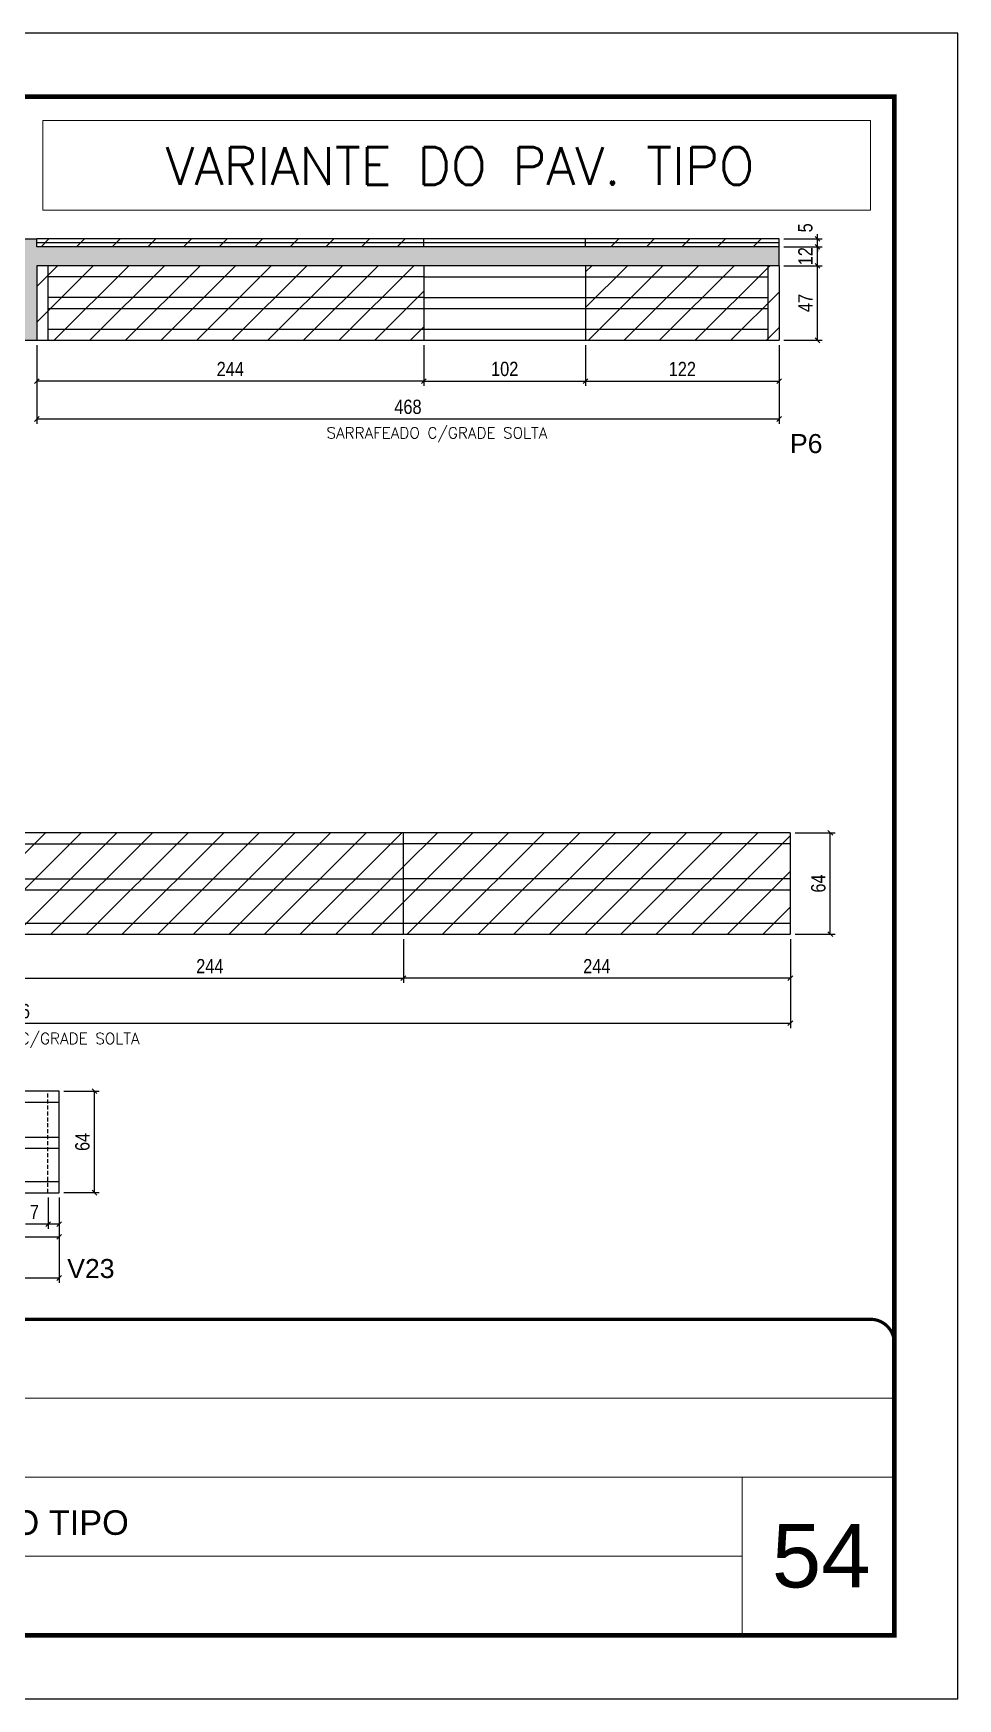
# Model space of a CAD drawing. Extents: x -10448 to -1189, y -11772 to 17235.
# Drawn here: x -7961 to -7378, y 863 to 1913 of the extents above; entities that cross this region are included whole.
import ezdxf

# ---------------------------------------------------------------- set-up
doc = ezdxf.new("R2010")
doc.units = 0
for name, pattern in [('CONTINUO', [0]), ('DASHED', [0.75, 0.5, -0.25]), ('HIDDEN', [0.375, 0.25, -0.125])]:
    doc.linetypes.add(name, pattern=pattern)
for name, color, linetype in [('5', 5, 'Continuous'), ('COTA', 241, 'Continuous'), ('Painéis', 200, 'Continuous'), ('Reaproveitamento', 251, 'Continuous'), ('SARR_2.2x7', 40, 'Continuous'), ('SARR_EDITAR', 141, 'Continuous')]:
    doc.layers.add(name, color=color, linetype=linetype)
for name, color, linetype, lineweight in [('CARIMBO', 255, 'Continuous', 9), ('Folhas', 255, 'Continuous', 9), ('Hachura', 251, 'Continuous', 9), ('SARRAFO DE PRESSAO', 251, 'DASHED', 9), ('Texto Seção', 7, 'Continuous', 15)]:
    doc.layers.add(name, color=color, linetype=linetype, lineweight=lineweight)
doc.layers.add('Laje_Perimetro', color=7, linetype='Continuous', plot=False)
doc.styles.add('ARIAL', font='arial.ttf')
doc.styles.add('COTA TECNICA-50', font='techl___.ttf', dxfattribs={"height": 9})
doc.styles.add('REGUA-120', font='ROMANS.shx', dxfattribs={"height": 15})
doc.styles.add('Romans', font='romans.shx')
doc.styles.get("Standard").update_dxf_attribs({"font": 'arial.ttf'})
doc.styles.add('Tecnologia', font='')
doc.styles.get('Tecnologia').set_extended_font_data('Forgotten Futurist')
doc.dimstyles.new('COTA PAINEL-50', dxfattribs={"dimtxt": 9, "dimasz": 3, "dimexe": 3, "dimexo": 3, "dimgap": 3, "dimtad": 1, "dimdec": 1, "dimzin": 12, "dimdsep": 46, "dimtxsty": 'COTA TECNICA-50', "dimblk1": 'OBLIQUE', "dimblk2": 'OBLIQUE', "dimsah": 1, "dimcen": 0.9, "dimclrd": 4, "dimclre": 4, "dimclrt": 240, "dimadec": 1, "dimazin": 3, "dimtfac": 1, "dimtdec": 1, "dimtmove": 0, "dimatfit": 3, "dimfxl": 1, "dimtolj": 1, "dimtzin": 12, "dimarcsym": 0})
pattern_1 = [(45, (-139469.283, -18437.76), (-11.2253202, 11.2253202), [])]
pattern_2 = [(45, (-139469.283, -18424.574), (-11.2253202, 11.2253202), [])]

# ---------------------------------------------------------------- blocks, each defined once
blk = doc.blocks.new('9999999999')
at = {"color": 30, "linetype": 'CONTINUO'}
for p, q in [((98564.6, 34230.2), (98564.6, 34429.4)), ((98564.6, 34379.6), (99584, 34379.6)), ((98564.6, 34329.8), (99488, 34329.8)), ((99584, 34329.8), (99488, 34329.8)), ((99488, 34329.8), (99488, 34230.2)), ((98564.6, 34280), (99488, 34280))]:
    blk.add_line(p, q, dxfattribs=at)
at = {"color": 30, "linetype": 'CONTINUO', "const_width": 2}
blk.add_lwpolyline([(99584, 34230.2), (99584, 34414.4, 0.414214), (99569, 34429.4), (98229, 34429.4, 0.414214), (98214, 34414.4), (98214, 34245.2, 0.414214), (98229, 34230.2), (99584, 34230.2)], format="xyb", dxfattribs=at)
at = {"layer": 'Folhas'}
blk.add_lwpolyline([(98139, 34190.2), (99624, 34190.2), (99624, 35240.2), (98139, 35240.2)], close=True, dxfattribs=at)
at = {"layer": 'Folhas', "color": 30, "const_width": 3}
blk.add_lwpolyline([(98214, 34230.2), (99584, 34230.2), (99584, 35200.2), (98214, 35200.2)], close=True, dxfattribs=at)
at = {"color": 7, "linetype": 'Continuous', "ltscale": 5, "style": 'ARIAL'}
for s, height, p in [('STOG', 15.48, (98837.7, 34393.1)), ('NIK SUNSET', 15.48, (98837.7, 34343.3)), ('2°, 3° E PAVIMENTO TIPO', 15.483, (98837.7, 34293.5)), ('NOVA SISTEMAS CONSTRUTIVOS', 11.059, (98263.2, 34267.2)), ('LATERAL DE VIGA', 15.483, (98837.7, 34243.7))]:
    blk.add_text(s, height=height, dxfattribs=at).set_placement(p)
at = {"layer": 'Folhas', "color": 7, "style": 'Tecnologia', "width": 1.5}
for s, p in [('CLIENTE:', (98573.7, 34397.2)), ('OBRA:', (98573.7, 34347.3)), ('PAVIMENTO:', (98573.7, 34297.5)), ('PROJETO:', (98573.7, 34247.7))]:
    blk.add_text(s, height=14, dxfattribs=at).set_placement(p)
blk = doc.blocks.new('_Oblique')
at = {"color": 0, "linetype": 'ByBlock', "lineweight": -2}
blk.add_line((-0.5, -0.5), (0.5, 0.5), dxfattribs=at)
blk = doc.blocks.new('*D919')
at = {"layer": 'COTA', "color": 4, "linetype": 'ByBlock', "lineweight": -2, "transparency": 16777216}
for p, q in [((-7958.9, 1716.2), (-7958.9, 1690.5)), ((-7714.9, 1716.2), (-7714.9, 1690.5)), ((-7714.9, 1693.5), (-7958.9, 1693.5))]:
    blk.add_line(p, q, dxfattribs=at)
at = {"layer": 'Defpoints', "color": 0, "linetype": 'ByBlock', "transparency": 16777216}
for p in [(-7958.9, 1719.2), (-7714.9, 1719.2), (-7958.9, 1693.5)]:
    blk.add_point(p, dxfattribs=at)
at = {"layer": 'COTA', "color": 4, "linetype": 'ByBlock', "lineweight": -2, "transparency": 16777216, "xscale": 3, "yscale": 3, "zscale": 3, "rotation": 180}
blk.add_blockref('_Oblique', (-7958.9, 1693.5), dxfattribs=at)
at = {"layer": 'COTA', "color": 4, "linetype": 'ByBlock', "lineweight": -2, "transparency": 16777216, "xscale": 3, "yscale": 3, "zscale": 3}
blk.add_blockref('_Oblique', (-7714.9, 1693.5), dxfattribs=at)
at = {"layer": 'COTA', "color": 240, "linetype": 'ByBlock', "transparency": 16777216, "insert": (-7836.9, 1701.1), "char_height": 9, "attachment_point": 5, "style": 'COTA TECNICA-50'}
blk.add_mtext('\\A1;244', dxfattribs=at)
blk = doc.blocks.new('*D1983')
at = {"layer": 'COTA', "color": 4, "linetype": 'ByBlock', "lineweight": -2, "transparency": 16777216}
for p, q in [((-7958.9, 1716.2), (-7958.9, 1666.6)), ((-7490.9, 1716.2), (-7490.9, 1666.6)), ((-7958.9, 1669.6), (-7490.9, 1669.6))]:
    blk.add_line(p, q, dxfattribs=at)
at = {"layer": 'Defpoints', "color": 0, "linetype": 'ByBlock', "transparency": 16777216}
for p in [(-7958.9, 1719.2), (-7490.9, 1719.2), (-7490.9, 1669.6)]:
    blk.add_point(p, dxfattribs=at)
at = {"layer": 'COTA', "color": 4, "linetype": 'ByBlock', "lineweight": -2, "transparency": 16777216, "xscale": 3, "yscale": 3, "zscale": 3, "rotation": 180}
blk.add_blockref('_Oblique', (-7958.9, 1669.6), dxfattribs=at)
at = {"layer": 'COTA', "color": 4, "linetype": 'ByBlock', "lineweight": -2, "transparency": 16777216, "xscale": 3, "yscale": 3, "zscale": 3}
blk.add_blockref('_Oblique', (-7490.9, 1669.6), dxfattribs=at)
at = {"layer": 'COTA', "color": 240, "linetype": 'ByBlock', "transparency": 16777216, "insert": (-7724.9, 1677.2), "char_height": 9, "attachment_point": 5, "style": 'COTA TECNICA-50'}
blk.add_mtext('\\A1;468', dxfattribs=at)
blk = doc.blocks.new('*D1984')
at = {"layer": 'COTA', "color": 4, "linetype": 'ByBlock', "lineweight": -2, "transparency": 16777216}
for p, q in [((-7487.9, 1766.2), (-7463.7, 1766.2)), ((-7466.7, 1719.2), (-7466.7, 1766.2)), ((-7487.9, 1719.2), (-7463.7, 1719.2))]:
    blk.add_line(p, q, dxfattribs=at)
at = {"layer": 'Defpoints', "color": 0, "linetype": 'ByBlock', "transparency": 16777216}
for p in [(-7490.9, 1766.2), (-7466.7, 1766.2), (-7490.9, 1719.2)]:
    blk.add_point(p, dxfattribs=at)
at = {"layer": 'COTA', "color": 4, "linetype": 'ByBlock', "lineweight": -2, "transparency": 16777216, "xscale": 3, "yscale": 3, "zscale": 3}
for p, rotation in [((-7466.7, 1766.2), 90), ((-7466.7, 1719.2), 270)]:
    blk.add_blockref('_Oblique', p, dxfattribs=dict(at, rotation=rotation))
at = {"layer": 'COTA', "color": 240, "linetype": 'ByBlock', "transparency": 16777216, "insert": (-7474.3, 1742.7), "char_height": 9, "attachment_point": 5, "rotation": 90, "style": 'COTA TECNICA-50'}
blk.add_mtext('\\A1;47', dxfattribs=at)
blk = doc.blocks.new('*D1985')
at = {"layer": 'COTA', "color": 4, "linetype": 'ByBlock', "lineweight": -2, "transparency": 16777216}
for p, q in [((-7487.9, 1778.2), (-7463.7, 1778.2)), ((-7466.7, 1766.2), (-7466.7, 1778.2)), ((-7487.9, 1766.2), (-7463.7, 1766.2))]:
    blk.add_line(p, q, dxfattribs=at)
at = {"layer": 'Defpoints', "color": 0, "linetype": 'ByBlock', "transparency": 16777216}
for p in [(-7490.9, 1778.2), (-7466.7, 1778.2), (-7490.9, 1766.2)]:
    blk.add_point(p, dxfattribs=at)
at = {"layer": 'COTA', "color": 4, "linetype": 'ByBlock', "lineweight": -2, "transparency": 16777216, "xscale": 3, "yscale": 3, "zscale": 3}
for p, rotation in [((-7466.7, 1778.2), 90), ((-7466.7, 1766.2), 270)]:
    blk.add_blockref('_Oblique', p, dxfattribs=dict(at, rotation=rotation))
at = {"layer": 'COTA', "color": 240, "linetype": 'ByBlock', "transparency": 16777216, "insert": (-7474.3, 1772.2), "char_height": 9, "attachment_point": 5, "rotation": 90, "style": 'COTA TECNICA-50'}
blk.add_mtext('\\A1;12', dxfattribs=at)
blk = doc.blocks.new('*D1986')
at = {"layer": 'COTA', "color": 4, "linetype": 'ByBlock', "lineweight": -2, "transparency": 16777216}
for p, q in [((-7466.7, 1783.2), (-7466.7, 1786.2)), ((-7487.9, 1783.2), (-7463.7, 1783.2)), ((-7487.9, 1778.2), (-7463.7, 1778.2)), ((-7466.7, 1778.2), (-7466.7, 1783.2)), ((-7466.7, 1778.2), (-7466.7, 1775.2))]:
    blk.add_line(p, q, dxfattribs=at)
at = {"layer": 'Defpoints', "color": 0, "linetype": 'ByBlock', "transparency": 16777216}
for p in [(-7490.9, 1783.2), (-7490.9, 1778.2), (-7466.7, 1783.2)]:
    blk.add_point(p, dxfattribs=at)
at = {"layer": 'COTA', "color": 4, "linetype": 'ByBlock', "lineweight": -2, "transparency": 16777216, "xscale": 3, "yscale": 3, "zscale": 3}
for p, rotation in [((-7466.7, 1783.2), 270), ((-7466.7, 1778.2), 90)]:
    blk.add_blockref('_Oblique', p, dxfattribs=dict(at, rotation=rotation))
at = {"layer": 'COTA', "color": 240, "linetype": 'ByBlock', "transparency": 16777216, "insert": (-7474.3, 1790.1), "char_height": 9, "attachment_point": 5, "rotation": 90, "style": 'COTA TECNICA-50'}
blk.add_mtext('\\A1;5', dxfattribs=at)
blk = doc.blocks.new('*D926')
at = {"layer": 'COTA', "color": 4, "linetype": 'ByBlock', "lineweight": -2, "transparency": 16777216}
for p, q in [((-7971.8, 1341.7), (-7971.8, 1314)), ((-7727.8, 1341.7), (-7727.8, 1314)), ((-7971.8, 1317), (-7727.8, 1317))]:
    blk.add_line(p, q, dxfattribs=at)
at = {"layer": 'Defpoints', "color": 0, "linetype": 'ByBlock', "transparency": 16777216}
for p in [(-7971.8, 1344.7), (-7727.8, 1344.7), (-7727.8, 1317)]:
    blk.add_point(p, dxfattribs=at)
at = {"layer": 'COTA', "color": 4, "linetype": 'ByBlock', "lineweight": -2, "transparency": 16777216, "xscale": 3, "yscale": 3, "zscale": 3, "rotation": 180}
blk.add_blockref('_Oblique', (-7971.8, 1317), dxfattribs=at)
at = {"layer": 'COTA', "color": 4, "linetype": 'ByBlock', "lineweight": -2, "transparency": 16777216, "xscale": 3, "yscale": 3, "zscale": 3}
blk.add_blockref('_Oblique', (-7727.8, 1317), dxfattribs=at)
at = {"layer": 'COTA', "color": 240, "linetype": 'ByBlock', "transparency": 16777216, "insert": (-7849.8, 1324.6), "char_height": 9, "attachment_point": 5, "style": 'COTA TECNICA-50'}
blk.add_mtext('\\A1;244', dxfattribs=at)
blk = doc.blocks.new('*D929')
at = {"layer": 'COTA', "color": 4, "linetype": 'ByBlock', "lineweight": -2, "transparency": 16777216}
for p, q in [((-7727.8, 1341.7), (-7727.8, 1314)), ((-7483.8, 1341.7), (-7483.8, 1314)), ((-7483.8, 1317), (-7727.8, 1317))]:
    blk.add_line(p, q, dxfattribs=at)
at = {"layer": 'Defpoints', "color": 0, "linetype": 'ByBlock', "transparency": 16777216}
for p in [(-7727.8, 1344.7), (-7483.8, 1344.7), (-7727.8, 1317)]:
    blk.add_point(p, dxfattribs=at)
at = {"layer": 'COTA', "color": 4, "linetype": 'ByBlock', "lineweight": -2, "transparency": 16777216, "xscale": 3, "yscale": 3, "zscale": 3, "rotation": 180}
blk.add_blockref('_Oblique', (-7727.8, 1317), dxfattribs=at)
at = {"layer": 'COTA', "color": 4, "linetype": 'ByBlock', "lineweight": -2, "transparency": 16777216, "xscale": 3, "yscale": 3, "zscale": 3}
blk.add_blockref('_Oblique', (-7483.8, 1317), dxfattribs=at)
at = {"layer": 'COTA', "color": 240, "linetype": 'ByBlock', "transparency": 16777216, "insert": (-7605.8, 1324.6), "char_height": 9, "attachment_point": 5, "style": 'COTA TECNICA-50'}
blk.add_mtext('\\A1;244', dxfattribs=at)
blk = doc.blocks.new('*D1989')
at = {"layer": 'COTA', "color": 4, "linetype": 'ByBlock', "lineweight": -2, "transparency": 16777216}
for p, q in [((-7480.8, 1408.7), (-7455.6, 1408.7)), ((-7458.6, 1344.7), (-7458.6, 1408.7)), ((-7480.8, 1344.7), (-7455.6, 1344.7))]:
    blk.add_line(p, q, dxfattribs=at)
at = {"layer": 'Defpoints', "color": 0, "linetype": 'ByBlock', "transparency": 16777216}
for p in [(-7483.8, 1408.7), (-7458.6, 1408.7), (-7483.8, 1344.7)]:
    blk.add_point(p, dxfattribs=at)
at = {"layer": 'COTA', "color": 4, "linetype": 'ByBlock', "lineweight": -2, "transparency": 16777216, "xscale": 3, "yscale": 3, "zscale": 3}
for p, rotation in [((-7458.6, 1408.7), 90), ((-7458.6, 1344.7), 270)]:
    blk.add_blockref('_Oblique', p, dxfattribs=dict(at, rotation=rotation))
at = {"layer": 'COTA', "color": 240, "linetype": 'ByBlock', "transparency": 16777216, "insert": (-7466.1, 1376.7), "char_height": 9, "attachment_point": 5, "rotation": 90, "style": 'COTA TECNICA-50'}
blk.add_mtext('\\A1;64', dxfattribs=at)
blk = doc.blocks.new('*D1990')
at = {"layer": 'COTA', "color": 4, "linetype": 'ByBlock', "lineweight": -2, "transparency": 16777216}
for p, q in [((-7941.8, 1245.8), (-7919.5, 1245.8)), ((-7922.5, 1181.8), (-7922.5, 1245.8)), ((-7941.8, 1181.8), (-7919.5, 1181.8))]:
    blk.add_line(p, q, dxfattribs=at)
at = {"layer": 'Defpoints', "color": 0, "linetype": 'ByBlock', "transparency": 16777216}
for p in [(-7944.8, 1245.8), (-7922.5, 1245.8), (-7944.8, 1181.8)]:
    blk.add_point(p, dxfattribs=at)
at = {"layer": 'COTA', "color": 4, "linetype": 'ByBlock', "lineweight": -2, "transparency": 16777216, "xscale": 3, "yscale": 3, "zscale": 3}
for p, rotation in [((-7922.5, 1245.8), 90), ((-7922.5, 1181.8), 270)]:
    blk.add_blockref('_Oblique', p, dxfattribs=dict(at, rotation=rotation))
at = {"layer": 'COTA', "color": 240, "linetype": 'ByBlock', "transparency": 16777216, "insert": (-7930.1, 1213.8), "char_height": 9, "attachment_point": 5, "rotation": 90, "style": 'COTA TECNICA-50'}
blk.add_mtext('\\A1;64', dxfattribs=at)
blk = doc.blocks.new('*D1991')
at = {"layer": 'COTA', "color": 4, "linetype": 'ByBlock', "lineweight": -2, "transparency": 16777216}
for p, q in [((-8459.8, 1341.7), (-8459.8, 1285.6)), ((-7483.8, 1341.7), (-7483.8, 1285.6)), ((-8459.8, 1288.6), (-7483.8, 1288.6))]:
    blk.add_line(p, q, dxfattribs=at)
at = {"layer": 'Defpoints', "color": 0, "linetype": 'ByBlock', "transparency": 16777216}
for p in [(-8459.8, 1344.7), (-7483.8, 1344.7), (-7483.8, 1288.6)]:
    blk.add_point(p, dxfattribs=at)
at = {"layer": 'COTA', "color": 4, "linetype": 'ByBlock', "lineweight": -2, "transparency": 16777216, "xscale": 3, "yscale": 3, "zscale": 3, "rotation": 180}
blk.add_blockref('_Oblique', (-8459.8, 1288.6), dxfattribs=at)
at = {"layer": 'COTA', "color": 4, "linetype": 'ByBlock', "lineweight": -2, "transparency": 16777216, "xscale": 3, "yscale": 3, "zscale": 3}
blk.add_blockref('_Oblique', (-7483.8, 1288.6), dxfattribs=at)
at = {"layer": 'COTA', "color": 240, "linetype": 'ByBlock', "transparency": 16777216, "insert": (-7971.8, 1296.2), "char_height": 9, "attachment_point": 5, "style": 'COTA TECNICA-50'}
blk.add_mtext('\\A1;976', dxfattribs=at)
blk = doc.blocks.new('*D1992')
at = {"layer": 'COTA', "color": 4, "linetype": 'ByBlock', "lineweight": -2, "transparency": 16777216}
for p, q in [((-8459.8, 1178.8), (-8459.8, 1125)), ((-7944.8, 1178.8), (-7944.8, 1125)), ((-8459.8, 1128), (-7944.8, 1128))]:
    blk.add_line(p, q, dxfattribs=at)
at = {"layer": 'Defpoints', "color": 0, "linetype": 'ByBlock', "transparency": 16777216}
for p in [(-8459.8, 1181.8), (-7944.8, 1181.8), (-7944.8, 1128)]:
    blk.add_point(p, dxfattribs=at)
at = {"layer": 'COTA', "color": 4, "linetype": 'ByBlock', "lineweight": -2, "transparency": 16777216, "xscale": 3, "yscale": 3, "zscale": 3, "rotation": 180}
blk.add_blockref('_Oblique', (-8459.8, 1128), dxfattribs=at)
at = {"layer": 'COTA', "color": 4, "linetype": 'ByBlock', "lineweight": -2, "transparency": 16777216, "xscale": 3, "yscale": 3, "zscale": 3}
blk.add_blockref('_Oblique', (-7944.8, 1128), dxfattribs=at)
at = {"layer": 'COTA', "color": 240, "linetype": 'ByBlock', "transparency": 16777216, "insert": (-8202.3, 1135.6), "char_height": 9, "attachment_point": 5, "style": 'COTA TECNICA-50'}
blk.add_mtext('\\A1;515', dxfattribs=at)
blk = doc.blocks.new('*D1993')
at = {"layer": 'COTA', "color": 4, "linetype": 'ByBlock', "lineweight": -2, "transparency": 16777216}
for p, q in [((-8093.8, 1178.8), (-8093.8, 1150.9)), ((-7944.8, 1178.8), (-7944.8, 1150.9)), ((-8093.8, 1153.9), (-7944.8, 1153.9))]:
    blk.add_line(p, q, dxfattribs=at)
at = {"layer": 'Defpoints', "color": 0, "linetype": 'ByBlock', "transparency": 16777216}
for p in [(-8093.8, 1181.8), (-7944.8, 1181.8), (-7944.8, 1153.9)]:
    blk.add_point(p, dxfattribs=at)
at = {"layer": 'COTA', "color": 4, "linetype": 'ByBlock', "lineweight": -2, "transparency": 16777216, "xscale": 3, "yscale": 3, "zscale": 3, "rotation": 180}
blk.add_blockref('_Oblique', (-8093.8, 1153.9), dxfattribs=at)
at = {"layer": 'COTA', "color": 4, "linetype": 'ByBlock', "lineweight": -2, "transparency": 16777216, "xscale": 3, "yscale": 3, "zscale": 3}
blk.add_blockref('_Oblique', (-7944.8, 1153.9), dxfattribs=at)
at = {"layer": 'COTA', "color": 240, "linetype": 'ByBlock', "transparency": 16777216, "insert": (-8019.3, 1161.5), "char_height": 9, "attachment_point": 5, "style": 'COTA TECNICA-50'}
blk.add_mtext('\\A1;149', dxfattribs=at)
blk = doc.blocks.new('*D1994')
at = {"layer": 'COTA', "color": 4, "linetype": 'ByBlock', "lineweight": -2, "transparency": 16777216}
for p, q in [((-7951.8, 1178.8), (-7951.8, 1159)), ((-7944.8, 1178.8), (-7944.8, 1159)), ((-7951.8, 1162), (-7966, 1162)), ((-7944.8, 1162), (-7951.8, 1162))]:
    blk.add_line(p, q, dxfattribs=at)
at = {"layer": 'Defpoints', "color": 0, "linetype": 'ByBlock', "transparency": 16777216}
for p in [(-7951.8, 1181.8), (-7944.8, 1181.8), (-7951.8, 1162)]:
    blk.add_point(p, dxfattribs=at)
at = {"layer": 'COTA', "color": 4, "linetype": 'ByBlock', "lineweight": -2, "transparency": 16777216, "xscale": 3, "yscale": 3, "zscale": 3, "rotation": 180}
blk.add_blockref('_Oblique', (-7951.8, 1162), dxfattribs=at)
at = {"layer": 'COTA', "color": 4, "linetype": 'ByBlock', "lineweight": -2, "transparency": 16777216, "xscale": 3, "yscale": 3, "zscale": 3}
blk.add_blockref('_Oblique', (-7944.8, 1162), dxfattribs=at)
at = {"layer": 'COTA', "color": 240, "linetype": 'ByBlock', "transparency": 16777216, "insert": (-7960.4, 1169.6), "char_height": 9, "attachment_point": 5, "style": 'COTA TECNICA-50'}
blk.add_mtext('\\A1;7', dxfattribs=at)
blk = doc.blocks.new('*D1997')
at = {"layer": 'COTA', "color": 4, "linetype": 'ByBlock', "lineweight": -2, "transparency": 16777216}
for p, q in [((-7714.9, 1716.2), (-7714.9, 1690.5)), ((-7612.9, 1716.2), (-7612.9, 1690.5)), ((-7714.9, 1693.5), (-7612.9, 1693.5))]:
    blk.add_line(p, q, dxfattribs=at)
at = {"layer": 'Defpoints', "color": 0, "linetype": 'ByBlock', "transparency": 16777216}
for p in [(-7714.9, 1719.2), (-7612.9, 1719.2), (-7612.9, 1693.5)]:
    blk.add_point(p, dxfattribs=at)
at = {"layer": 'COTA', "color": 4, "linetype": 'ByBlock', "lineweight": -2, "transparency": 16777216, "xscale": 3, "yscale": 3, "zscale": 3, "rotation": 180}
blk.add_blockref('_Oblique', (-7714.9, 1693.5), dxfattribs=at)
at = {"layer": 'COTA', "color": 4, "linetype": 'ByBlock', "lineweight": -2, "transparency": 16777216, "xscale": 3, "yscale": 3, "zscale": 3}
blk.add_blockref('_Oblique', (-7612.9, 1693.5), dxfattribs=at)
at = {"layer": 'COTA', "color": 240, "linetype": 'ByBlock', "transparency": 16777216, "insert": (-7663.9, 1701.1), "char_height": 9, "attachment_point": 5, "style": 'COTA TECNICA-50'}
blk.add_mtext('\\A1;102', dxfattribs=at)
blk = doc.blocks.new('*D1998')
at = {"layer": 'COTA', "color": 4, "linetype": 'ByBlock', "lineweight": -2, "transparency": 16777216}
for p, q in [((-7612.9, 1716.2), (-7612.9, 1690.5)), ((-7490.9, 1716.2), (-7490.9, 1690.5)), ((-7612.9, 1693.5), (-7490.9, 1693.5))]:
    blk.add_line(p, q, dxfattribs=at)
at = {"layer": 'Defpoints', "color": 0, "linetype": 'ByBlock', "transparency": 16777216}
for p in [(-7612.9, 1719.2), (-7490.9, 1719.2), (-7490.9, 1693.5)]:
    blk.add_point(p, dxfattribs=at)
at = {"layer": 'COTA', "color": 4, "linetype": 'ByBlock', "lineweight": -2, "transparency": 16777216, "xscale": 3, "yscale": 3, "zscale": 3, "rotation": 180}
blk.add_blockref('_Oblique', (-7612.9, 1693.5), dxfattribs=at)
at = {"layer": 'COTA', "color": 4, "linetype": 'ByBlock', "lineweight": -2, "transparency": 16777216, "xscale": 3, "yscale": 3, "zscale": 3}
blk.add_blockref('_Oblique', (-7490.9, 1693.5), dxfattribs=at)
at = {"layer": 'COTA', "color": 240, "linetype": 'ByBlock', "transparency": 16777216, "insert": (-7551.9, 1701.1), "char_height": 9, "attachment_point": 5, "style": 'COTA TECNICA-50'}
blk.add_mtext('\\A1;122', dxfattribs=at)

msp = doc.modelspace()

# ---------------------------------------------------------------- hatches: boundary and pattern name
at = {"layer": 'COTA', "linetype": 'ByBlock'}
h = msp.add_hatch(dxfattribs=at)
h.set_pattern_fill('AR-CONC', color=256, scale=0.03)
h.set_pattern_definition([(50, (-139469.2827, -18395.9775), (5.46554007, -0.47817257), [0.5715, -6.2865]), (355, (-139469.2827, -18395.9775), (-1.05730264, 5.73170536), [0.4572, -5.02921753]), (100.4514447, (-139468.827, -18396.0174), (4.40823741, 5.25353256), [0.48570026, -5.34270734]), (46.1842, (-139469.283, -18394.4535), (8.13237123, -1.26126984), [0.85725, -9.42975]), (96.6355576, (-139468.605, -18394.559), (7.122124, 7.42278374), [0.7285507, -8.01406824]), (351.184151, (-139469.283, -18394.4535), (7.122124, 7.42278374), [0.685799, -7.54379196]), (21, (-139468.5207, -18394.8345), (4.54843174, -3.06795595), [0.5715, -6.2865]), (326, (-139468.5207, -18394.8345), (1.85406085, 5.52563898), [0.4572, -5.0292]), (71.451445, (-139468.1417, -18395.09), (6.40249258, 2.45768307), [0.48570026, -5.34269813]), (37.5, (-139469.2827, -18395.9775), (0.092658098, 2.536651166), [0, -4.96824, 0, -5.1054, 0, -5.04825]), (7.5, (-139469.2827, -18395.9775), (2.004589875, 3.005417245), [0, -2.91084, 0, -4.85394, 0, -1.92405]), (327.5, (-139470.982, -18395.9775), (4.067717855, -0.17186232), [0, -1.905, 0, -5.9436, 0, -7.8867]), (317.5, (-139471.744, -18395.9775), (4.44387544, 0.76279473), [0, -2.4765, 0, -3.94716, 0, -5.6007])])
h.paths.add_polyline_path([(-7988.96, 1719.21), (-7958.9, 1719.21), (-7958.9, 1766.21), (-7490.9, 1766.21), (-7490.9, 1778.21), (-7958.9, 1778.21), (-7958.9, 1783.21), (-7988.96, 1783.21), (-7988.96, 1778.21), (-8457.46, 1778.21), (-8457.46, 1766.21), (-7988.96, 1766.21)])
at = {"layer": 'Hachura', "linetype": 'ByBlock'}
h = msp.add_hatch(dxfattribs=at)
h.set_pattern_fill('ANSI31', color=256, scale=5)
h.set_pattern_definition(pattern_2)
h.paths.add_polyline_path([(-7714.9, 1778.21), (-7714.9, 1783.21), (-7958.9, 1783.21), (-7958.9, 1778.21)])
h = msp.add_hatch(dxfattribs=at)
h.set_pattern_fill('ANSI31', color=256, scale=5)
h.set_pattern_definition(pattern_2)
h.paths.add_polyline_path([(-7612.9, 1783.21), (-7612.9, 1778.21), (-7490.9, 1778.21), (-7490.9, 1783.21)])
h = msp.add_hatch(dxfattribs=at)
h.set_pattern_fill('ANSI31', color=256, scale=5)
h.set_pattern_definition(pattern_2)
h.paths.add_polyline_path([(-7958.9, 1766.21), (-7958.9, 1719.21), (-7714.9, 1719.21), (-7714.9, 1766.21)])
h = msp.add_hatch(dxfattribs=at)
h.set_pattern_fill('ANSI31', color=256, scale=5)
h.set_pattern_definition(pattern_2)
h.paths.add_polyline_path([(-7490.9, 1719.21), (-7490.9, 1766.21), (-7612.9, 1766.21), (-7612.9, 1719.21)])
at = {"layer": 'Reaproveitamento', "linetype": 'ByBlock'}
h = msp.add_hatch(dxfattribs=at)
h.set_pattern_fill('ANSI31', color=256, scale=5)
h.set_pattern_definition(pattern_1)
h.paths.add_polyline_path([(-7727.84, 1344.72), (-7727.84, 1408.72), (-7971.84, 1408.72), (-7971.84, 1344.72)])
h = msp.add_hatch(dxfattribs=at)
h.set_pattern_fill('ANSI31', color=256, scale=5)
h.set_pattern_definition(pattern_1)
h.paths.add_polyline_path([(-7727.84, 1408.72), (-7727.84, 1344.72), (-7483.84, 1344.72), (-7483.84, 1408.72)])

# ---------------------------------------------------------------- linework, layer by layer
at = {"layer": 'COTA', "linetype": 'ByBlock'}
for p, q in [((-7988.96, 1783.21), (-7958.9, 1783.21)), ((-7490.9, 1766.21), (-7490.9, 1778.21)), ((-7988.96, 1719.21), (-7958.9, 1719.21))]:
    msp.add_line(p, q, dxfattribs=at)
at = {"layer": 'Laje_Perimetro'}
msp.add_lwpolyline([(-7378.28, 1912.75), (-8863.28, 1912.75), (-8863.28, 862.75), (-7378.28, 862.75)], close=True, dxfattribs=at)
at = {"layer": 'Painéis', "linetype": 'Continuous'}
for p, q in [((-7958.9, 1778.21), (-7958.9, 1783.21)), ((-7714.9, 1778.21), (-7714.9, 1783.21)), ((-7612.9, 1778.21), (-7612.9, 1783.21)), ((-7490.9, 1778.21), (-7490.9, 1783.21)), ((-7958.9, 1766.21), (-7958.9, 1719.21)), ((-7714.9, 1766.21), (-7714.9, 1719.21)), ((-7612.9, 1766.21), (-7612.9, 1719.21)), ((-7490.9, 1766.21), (-7490.9, 1719.21)), ((-7483.84, 1408.72), (-8459.84, 1408.72)), ((-7727.84, 1408.72), (-7727.84, 1344.72)), ((-7483.84, 1408.72), (-7483.84, 1344.72)), ((-8459.84, 1344.72), (-7483.84, 1344.72)), ((-7944.84, 1245.76), (-8459.84, 1245.76)), ((-7944.84, 1181.76), (-7944.84, 1245.76)), ((-8459.84, 1181.76), (-7944.84, 1181.76))]:
    msp.add_line(p, q, dxfattribs=at)
for points in [[(-7490.9, 1783.21), (-7958.9, 1783.21)], [(-7490.9, 1778.21), (-7958.9, 1778.21)], [(-7490.9, 1766.21), (-7958.9, 1766.21)], [(-7958.9, 1719.21), (-7490.9, 1719.21)]]:
    msp.add_lwpolyline(points, dxfattribs=at)
at = {"layer": 'SARR_2.2x7', "linetype": 'Continuous'}
for p, q in [((-7951.9, 1766.21), (-7951.9, 1719.21)), ((-7497.9, 1766.21), (-7497.9, 1719.21)), ((-7714.9, 1759.21), (-7612.9, 1759.21)), ((-7612.9, 1759.21), (-7497.9, 1759.21)), ((-7714.9, 1746.21), (-7612.9, 1746.21)), ((-7612.9, 1746.21), (-7497.9, 1746.21)), ((-7714.9, 1739.21), (-7612.9, 1739.21)), ((-7612.9, 1739.21), (-7497.9, 1739.21)), ((-7714.9, 1726.21), (-7612.9, 1726.21)), ((-7612.9, 1726.21), (-7497.9, 1726.21)), ((-7971.84, 1401.72), (-7727.84, 1401.72)), ((-7971.84, 1379.72), (-7727.84, 1379.72)), ((-7971.84, 1372.72), (-7727.84, 1372.72)), ((-7971.84, 1351.72), (-7727.84, 1351.72)), ((-8093.84, 1238.76), (-7944.84, 1238.76)), ((-8093.84, 1216.76), (-7944.84, 1216.76)), ((-8093.84, 1209.76), (-7944.84, 1209.76)), ((-8093.84, 1188.76), (-7944.84, 1188.76))]:
    msp.add_line(p, q, dxfattribs=at)
at = {"layer": 'SARR_2.2x7', "linetype": 'HIDDEN', "ltscale": 10}
msp.add_line((-7951.84, 1181.76), (-7951.84, 1245.76), dxfattribs=at)
at = {"layer": 'SARR_2.2x7', "linetype": 'Continuous'}
for points in [[(-7714.9, 1759.21), (-7951.9, 1759.21)], [(-7714.9, 1746.21), (-7951.9, 1746.21)], [(-7951.9, 1739.21), (-7714.9, 1739.21)], [(-7951.9, 1726.21), (-7714.9, 1726.21)], [(-7483.84, 1401.72), (-7727.84, 1401.72)], [(-7483.84, 1379.72), (-7727.84, 1379.72)], [(-7727.84, 1372.72), (-7483.84, 1372.72)], [(-7727.84, 1351.72), (-7483.84, 1351.72)]]:
    msp.add_lwpolyline(points, dxfattribs=at)
at = {"layer": 'SARR_EDITAR', "linetype": 'Continuous'}
for points in [[(-7612.9, 1780.71), (-7958.9, 1780.71)], [(-7490.9, 1780.71), (-7612.9, 1780.71)]]:
    msp.add_lwpolyline(points, dxfattribs=at)
at = {"layer": 'Texto Seção'}
msp.add_lwpolyline([(-7955.17, 1857.86), (-7433.18, 1857.86), (-7433.18, 1801.18), (-7955.17, 1801.18)], close=True, dxfattribs=at)

# ---------------------------------------------------------------- block references
at = {"layer": 'SARRAFO DE PRESSAO', "color": 6, "linetype": 'ByBlock'}
msp.add_blockref('9999999999', (-107002.26, -33327.45), dxfattribs=at)

# ---------------------------------------------------------------- texts
at = {"layer": '5', "linetype": 'Continuous'}
for s, p in [('P6', (-7484.04, 1648.09)), ('V23', (-7939.72, 1127.97))]:
    msp.add_text(s, height=12, rotation=0.00004, dxfattribs=at).set_placement(p)
at = {"layer": 'CARIMBO', "style": 'ARIAL'}
msp.add_text('54', height=40, dxfattribs=at).set_placement((-7495.42, 932.9))
at = {"layer": 'Painéis', "color": 1, "char_height": 7, "attachment_point": 5, "style": 'Romans'}
for insert in [(-7706.61, 1659.62), (-7963.73, 1277.81)]:
    msp.add_mtext('\\A1;SARRAFEADO C/GRADE SOLTA', dxfattribs=dict(at, insert=insert))
at = {"layer": 'Texto Seção', "insert": (-8012.29, 1817.29), "char_height": 23.7362, "width": 640.4194, "attachment_point": 7, "style": 'REGUA-120'}
msp.add_mtext('\\pxqc,t6;^JVARIANTE DO PAV. TIPO', dxfattribs=at)

# ---------------------------------------------------------------- dimensions: what is measured, and where the dimension line sits
at = {"layer": 'COTA', "linetype": 'ByBlock'}
for base, p1, p2, picture, middle in [((-7466.74, 1783.21), (-7490.9, 1778.21), (-7490.9, 1783.21), '*D1986', (-7466.74, 1790.1)), ((-7466.74, 1778.21), (-7490.9, 1766.21), (-7490.9, 1778.21), '*D1985', (-7466.74, 1772.21))]:
    dim = msp.add_linear_dim(base=base, p1=p1, p2=p2, angle=90, dimstyle='COTA PAINEL-50', override={"dimtmove": 1}, dxfattribs=at)
    dim.commit()
    dim.dimension.update_dxf_attribs({"geometry": picture, "text_midpoint": middle, "dimtype": 160})
for base, p1, p2, picture, middle in [((-7466.74, 1766.21), (-7490.9, 1719.21), (-7490.9, 1766.21), '*D1984', (-7474.31, 1742.71)), ((-7458.55, 1408.72), (-7483.84, 1344.72), (-7483.84, 1408.72), '*D1989', (-7466.15, 1376.72)), ((-7922.48, 1245.76), (-7944.84, 1181.76), (-7944.84, 1245.76), '*D1990', (-7930.07, 1213.76))]:
    dim = msp.add_linear_dim(base=base, p1=p1, p2=p2, angle=90, dimstyle='COTA PAINEL-50', dxfattribs=at)
    dim.commit()
    dim.dimension.update_dxf_attribs({"geometry": picture, "text_midpoint": middle})
for base, p1, p2, picture, middle in [((-7958.9, 1693.54), (-7714.9, 1719.21), (-7958.9, 1719.21), '*D919', (-7836.9, 1693.54)), ((-7727.84, 1317), (-7483.84, 1344.72), (-7727.84, 1344.72), '*D929', (-7605.84, 1317))]:
    dim = msp.add_linear_dim(base=base, p1=p1, p2=p2, dimstyle='COTA PAINEL-50', override={"dimarcsym": 1}, dxfattribs=at)
    dim.commit()
    dim.dimension.update_dxf_attribs({"geometry": picture, "text_midpoint": middle, "dimtype": 160})
for base, p1, p2, override, picture, middle in [((-7490.9, 1669.62), (-7958.9, 1719.21), (-7490.9, 1719.21), {"dimarcsym": 1}, '*D1983', (-7724.9, 1677.23)), ((-7490.9, 1693.54), (-7612.9, 1719.21), (-7490.9, 1719.21), {"dimtmove": 1}, '*D1998', (-7551.9, 1701.1)), ((-7727.84, 1317), (-7971.84, 1344.72), (-7727.84, 1344.72), {"dimarcsym": 1}, '*D926', (-7849.84, 1324.57))]:
    dim = msp.add_linear_dim(base=base, p1=p1, p2=p2, dimstyle='COTA PAINEL-50', override=override, dxfattribs=at)
    dim.commit()
    dim.dimension.update_dxf_attribs({"geometry": picture, "text_midpoint": middle})
for base, p1, p2, picture, middle in [((-7612.9, 1693.54), (-7714.9, 1719.21), (-7612.9, 1719.21), '*D1997', (-7663.9, 1701.14)), ((-7483.84, 1288.6), (-8459.84, 1344.72), (-7483.84, 1344.72), '*D1991', (-7971.84, 1296.22)), ((-7944.84, 1127.99), (-8459.84, 1181.76), (-7944.84, 1181.76), '*D1992', (-8202.34, 1135.59)), ((-7944.84, 1153.89), (-8093.84, 1181.76), (-7944.84, 1181.76), '*D1993', (-8019.34, 1161.48)), ((-7951.84, 1162.01), (-7944.84, 1181.76), (-7951.84, 1181.76), '*D1994', (-7960.42, 1169.58))]:
    dim = msp.add_linear_dim(base=base, p1=p1, p2=p2, dimstyle='COTA PAINEL-50', dxfattribs=at)
    dim.commit()
    dim.dimension.update_dxf_attribs({"geometry": picture, "text_midpoint": middle})

doc.saveas('drawing.dxf')
